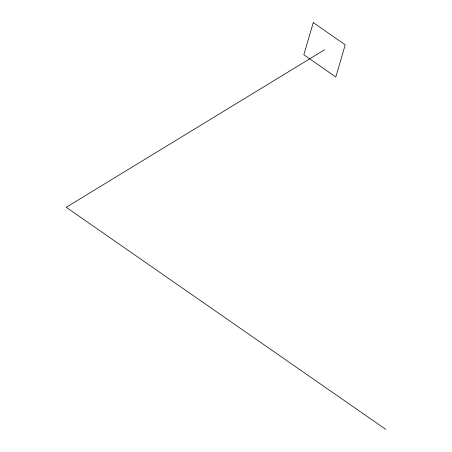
<?xml version="1.0" encoding="UTF-8"?>
<svg xmlns="http://www.w3.org/2000/svg" width="452" height="452" viewBox="0 0 452 452"><rect width="100%" height="100%" fill="white"/><g stroke="black" fill="none" stroke-linecap="round" stroke-linejoin="round"><path stroke-width="0.68" d="M324.536 49.799L66.195 207.293L385.805 429.4M313.264 22.6L303.851 54.788L335.813 76.998L345.226 44.81L313.264 22.6"/></g></svg>
